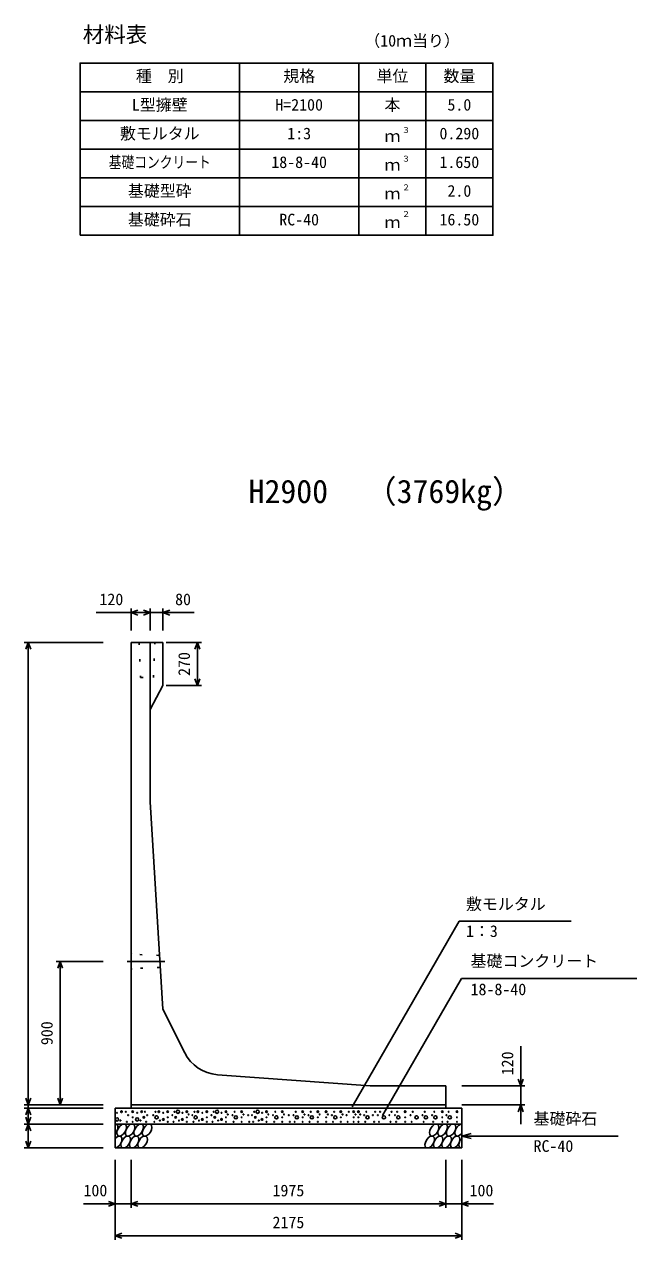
# Model space of a CAD drawing. Units: millimetres, scale not verified. Extents: x -50400 to 50400, y -17820 to 17820.
# Drawn here: x 31167 to 35009, y -8379 to -758 of the extents above; entities that cross this region are included whole.
import ezdxf
from ezdxf.enums import TextEntityAlignment as Align

# ---------------------------------------------------------------- set-up
doc = ezdxf.new("R2010")
doc.units = ezdxf.units.MM
doc.header["$LTSCALE"] = 60
doc.linetypes.add('DOTTED', pattern=[1.75, 0.25, -1.5])
doc.linetypes.add('LONG_DASHED_DOTTED', pattern=[15.25, 12, -1.5, 0.25, -1.5])
for name, color, linetype, lineweight in [('0-0_CENTER', 7, 'LONG_DASHED_DOTTED', 25), ('0-1_DIM', 7, 'Continuous', 25), ('0-3_HATCH', 6, 'Continuous', 25), ('0-4_HYO', 3, 'Continuous', 25), ('0-5_HYO2', 4, 'Continuous', 25), ('0-6_OUTLINE', 1, 'Continuous', 25), ('0-7_OUTLINE2', 4, 'DOTTED', 25), ('0-8_TXT', 7, 'Continuous', 25)]:
    doc.layers.add(name, color=color, linetype=linetype, lineweight=lineweight)
doc.styles.add('ＭＳ ゴシック', font='')
doc.styles.get('ＭＳ ゴシック').set_extended_font_data('MS Gothic')

msp = doc.modelspace()

# ---------------------------------------------------------------- linework, layer by layer
at = {"layer": '0-0_CENTER'}
msp.add_line((31813.39, -6633.77), (32049.03, -6633.77), dxfattribs=at)
at = {"layer": '0-1_DIM'}
for p, q in [((31617.14, -4446.88), (31837, -4446.88)), ((31837, -4421.88), (31837, -4558.77)), ((31957, -4446.88), (31837, -4446.88)), ((31957, -4421.88), (31957, -4558.77)), ((31957, -4446.88), (32037, -4446.88)), ((32037, -4421.88), (32037, -4558.77)), ((32037, -4446.88), (32232.96, -4446.88)), ((31167, -4633.77), (31662, -4633.77)), ((31192, -7533.77), (31192, -4633.77)), ((32278.41, -4633.77), (32056.5, -4633.77)), ((32253.41, -4633.77), (32253.41, -4903.77)), ((32278.41, -4903.77), (32056.5, -4903.77)), ((33224.15, -7545.1), (33895.42, -6382.42)), ((34597.83, -6382.42), (33895.42, -6382.42)), ((31367, -6633.77), (31662, -6633.77)), ((31392, -6633.77), (31392, -7533.77)), ((33413.63, -7599.49), (33909.9, -6739.93)), ((35009.44, -6739.93), (33909.9, -6739.93)), ((34282, -7413.77), (34282, -7166.08)), ((34307, -7413.77), (33912, -7413.77)), ((34282, -7413.77), (34282, -7533.77)), ((31167, -7533.77), (31662, -7533.77)), ((31192, -7533.77), (31192, -7553.77)), ((34307, -7533.77), (33912, -7533.77)), ((34282, -7653.77), (34282, -7533.77)), ((31167, -7553.77), (31662, -7553.77)), ((31192, -7553.77), (31192, -7653.77)), ((31167, -7653.77), (31662, -7653.77)), ((31192, -7653.77), (31192, -7803.77)), ((33912, -7728.77), (33969.96, -7713.25)), ((34892.32, -7728.77), (33912, -7728.77)), ((33912, -7728.77), (33969.96, -7744.3)), ((31167, -7803.77), (31662, -7803.77)), ((31737, -8378.77), (31737, -7878.77)), ((31837, -8178.77), (31837, -7878.77)), ((33812, -8178.77), (33812, -7878.77)), ((33812, -8178.77), (33812, -7878.77)), ((33912, -8378.77), (33912, -7878.77)), ((31537.46, -8153.77), (31737, -8153.77)), ((31837, -8153.77), (31737, -8153.77)), ((33812, -8153.77), (31837, -8153.77)), ((33912, -8153.77), (33812, -8153.77)), ((34111.54, -8153.77), (33912, -8153.77)), ((33912, -8353.77), (31737, -8353.77))]:
    msp.add_line(p, q, dxfattribs=at)
for points in [[(31879.29, -4431.49), (31837, -4446.88), (31879.29, -4462.27)], [(31914.71, -4431.49), (31957, -4446.88), (31914.71, -4462.27)], [(32079.29, -4431.49), (32037, -4446.88), (32079.29, -4462.27)], [(31207.39, -4676.06), (31192, -4633.77), (31176.61, -4676.06)], [(32268.8, -4676.06), (32253.41, -4633.77), (32238.02, -4676.06)], [(32268.8, -4861.49), (32253.41, -4903.77), (32238.02, -4861.49)], [(31407.39, -6676.06), (31392, -6633.77), (31376.61, -6676.06)], [(34266.61, -7371.49), (34282, -7413.77), (34297.39, -7371.49)], [(31207.39, -7491.49), (31192, -7533.77), (31176.61, -7491.49)], [(31407.39, -7491.49), (31392, -7533.77), (31376.61, -7491.49)], [(34266.61, -7576.06), (34282, -7533.77), (34297.39, -7576.06)], [(31207.39, -7596.06), (31192, -7553.77), (31176.61, -7596.06)], [(31207.39, -7611.49), (31192, -7653.77), (31176.61, -7611.49)], [(31207.39, -7696.06), (31192, -7653.77), (31176.61, -7696.06)], [(31207.39, -7761.49), (31192, -7803.77), (31176.61, -7761.49)], [(31694.71, -8138.38), (31737, -8153.77), (31694.71, -8169.17)], [(31879.29, -8138.38), (31837, -8153.77), (31879.29, -8169.17)], [(33769.71, -8138.38), (33812, -8153.77), (33769.71, -8169.17)], [(33954.29, -8138.38), (33912, -8153.77), (33954.29, -8169.17)], [(31779.29, -8338.38), (31737, -8353.77), (31779.29, -8369.17)], [(33869.71, -8338.38), (33912, -8353.77), (33869.71, -8369.17)]]:
    msp.add_lwpolyline(points, dxfattribs=at)
at = {"layer": '0-3_HATCH'}
for centre, radius in [((31748.9, -7624.75), 10), ((31748.9, -7583.6), 2.5), ((31776.94, -7576.6), 5), ((31804.07, -7576.6), 2.5), ((31818.09, -7597.61), 2.5), ((31846.97, -7575.72), 5), ((31846.97, -7611.61), 2.5), ((31875.01, -7624.75), 10), ((31875.01, -7583.6), 2.5), ((31903.04, -7576.6), 5), ((31917.06, -7611.61), 5), ((31924.07, -7576.6), 2.5), ((31938.09, -7597.61), 2.5), ((31975.91, -7597.61), 2.5), ((31996.94, -7611.61), 10), ((31989.93, -7576.6), 2.5), ((32010.96, -7576.6), 5), ((32038.99, -7624.75), 5), ((32038.99, -7583.6), 2.5), ((32067.03, -7575.72), 5), ((32067.03, -7611.61), 2.5), ((32095.91, -7597.61), 2.5), ((32109.93, -7576.6), 2.5), ((32116.94, -7611.61), 5), ((32130.96, -7576.6), 10), ((32158.99, -7624.75), 5), ((32158.99, -7583.6), 2.5), ((32187.03, -7575.72), 5), ((32187.03, -7611.61), 2.5), ((32198.37, -7593.29), 2.5), ((32221.13, -7597.61), 2.5), ((32242.16, -7611.61), 10), ((32235.15, -7576.6), 2.5), ((32256.18, -7576.6), 5), ((32284.22, -7624.75), 5), ((32284.22, -7583.6), 2.5), ((32312.26, -7575.72), 5), ((32312.26, -7611.61), 2.5), ((32341.13, -7597.61), 2.5), ((32355.15, -7576.6), 2.5), ((32362.16, -7611.61), 5), ((32376.18, -7576.6), 10), ((32404.22, -7624.75), 5), ((32404.22, -7583.6), 2.5), ((32432.26, -7575.72), 5), ((32432.26, -7611.61), 2.5), ((32443.6, -7593.29), 2.5), ((32473.06, -7597.61), 2.5), ((32494.09, -7611.61), 10), ((32487.08, -7576.6), 2.5), ((32530.7, -7575.72), 5), ((32530.7, -7611.61), 2.5), ((32542.04, -7593.29), 2.5), ((32571.5, -7597.61), 2.5), ((32595.83, -7597.61), 2.5), ((32609.85, -7576.6), 2.5), ((32616.86, -7611.61), 5), ((32630.88, -7576.6), 10), ((32658.91, -7624.75), 5), ((32658.91, -7583.6), 2.5), ((32686.95, -7575.72), 5), ((32686.95, -7611.61), 2.5), ((32698.29, -7593.29), 2.5), ((32727.75, -7597.61), 2.5), ((32748.78, -7611.61), 10), ((32741.77, -7576.6), 2.5), ((32785.39, -7575.72), 5), ((32785.39, -7611.61), 2.5), ((32796.73, -7593.29), 2.5), ((32826.19, -7597.61), 2.5), ((32856.18, -7597.61), 2.5), ((32877.21, -7611.61), 10), ((32870.2, -7576.6), 2.5), ((32913.82, -7575.72), 5), ((32913.82, -7611.61), 2.5), ((32925.16, -7593.29), 2.5), ((32950.1, -7597.61), 2.5), ((32971.13, -7611.61), 10), ((32964.12, -7576.6), 2.5), ((33008.92, -7575.72), 5), ((33008.92, -7611.61), 2.5), ((33020.26, -7593.29), 2.5), ((33060.8, -7575.72), 5), ((33060.8, -7611.61), 2.5), ((33072.13, -7593.29), 2.5), ((33097.08, -7597.61), 2.5), ((33118.11, -7611.61), 10), ((33111.1, -7576.6), 2.5), ((33152.78, -7575.72), 5), ((33152.78, -7611.61), 2.5), ((33164.12, -7593.29), 2.5), ((33189.07, -7597.61), 2.5), ((33203.09, -7576.6), 2.5), ((33233.84, -7575.72), 5), ((33233.84, -7611.61), 2.5), ((33245.18, -7593.29), 2.5), ((33263.54, -7575.72), 5), ((33263.54, -7611.61), 2.5), ((33274.88, -7593.29), 2.5), ((33299.2, -7597.61), 2.5), ((33320.23, -7611.61), 10), ((33313.22, -7576.6), 2.5), ((33354.47, -7597.61), 2.5), ((33368.49, -7576.6), 2.5), ((33385.35, -7597.61), 2.5), ((33399.37, -7576.6), 2.5), ((33423.25, -7611.61), 10), ((33457.49, -7597.61), 2.5), ((33471.51, -7576.6), 2.5), ((33492.61, -7597.61), 2.5), ((33513.64, -7611.61), 10), ((33506.62, -7576.6), 2.5), ((33556.67, -7575.72), 5), ((33556.67, -7611.61), 2.5), ((33590.42, -7597.61), 2.5), ((33604.44, -7576.6), 2.5), ((33628.32, -7611.61), 10), ((33665.65, -7597.61), 2.5), ((33686.68, -7611.61), 10), ((33679.67, -7576.6), 2.5), ((33725.6, -7597.61), 2.5), ((33746.63, -7611.61), 10), ((33739.61, -7576.6), 2.5), ((33789.66, -7575.72), 5), ((33789.66, -7611.61), 2.5), ((33815.63, -7597.61), 2.5), ((33836.66, -7611.61), 10), ((33829.64, -7576.6), 2.5), ((33881.69, -7575.72), 5), ((33881.69, -7611.61), 2.5), ((31769.93, -7631.75), 2.5), ((31811.08, -7639.63), 2.5), ((31846.97, -7639.63), 2.5), ((31896.03, -7631.75), 2.5), ((31931.08, -7639.63), 2.5), ((31982.92, -7639.63), 2.5), ((32017.97, -7631.75), 2.5), ((32067.03, -7639.63), 2.5), ((32102.92, -7639.63), 2.5), ((32137.97, -7631.75), 2.5), ((32187.03, -7639.63), 2.5), ((32228.14, -7639.63), 2.5), ((32263.19, -7631.75), 2.5), ((32312.26, -7639.63), 2.5), ((32348.14, -7639.63), 2.5), ((32383.19, -7631.75), 2.5), ((32432.26, -7639.63), 2.5), ((32480.07, -7639.63), 2.5), ((32530.7, -7639.63), 2.5), ((32578.51, -7639.63), 2.5), ((32602.84, -7639.63), 2.5), ((32637.89, -7631.75), 2.5), ((32686.95, -7639.63), 2.5), ((32734.76, -7639.63), 2.5), ((32785.39, -7639.63), 2.5), ((32833.2, -7639.63), 2.5), ((32863.19, -7639.63), 2.5), ((32913.82, -7639.63), 2.5), ((32957.11, -7639.63), 2.5), ((33008.92, -7639.63), 2.5), ((33060.8, -7639.63), 2.5), ((33104.09, -7639.63), 2.5), ((33152.78, -7639.63), 2.5), ((33196.08, -7639.63), 2.5), ((33233.84, -7639.63), 2.5), ((33263.54, -7639.63), 2.5), ((33306.21, -7639.63), 2.5), ((33361.48, -7639.63), 2.5), ((33392.36, -7639.63), 2.5), ((33464.5, -7639.63), 2.5), ((33499.62, -7639.63), 2.5), ((33556.67, -7639.63), 2.5), ((33597.43, -7639.63), 2.5), ((33672.66, -7639.63), 2.5), ((33732.61, -7639.63), 2.5), ((33789.66, -7639.63), 2.5), ((33822.64, -7639.63), 2.5), ((33881.69, -7639.63), 2.5)]:
    msp.add_circle(centre, radius, dxfattribs=at)
for centre, start_param, end_param in [((31724.63, -7691.3), 4.385593, 6.6745444), ((33898.14, -7691.3), 0.3357715, 4.4411806), ((31749.96, -7766.29), 3.5111464, 7.548991), ((33923.46, -7766.29), 1.2110787, 3.5658734)]:
    msp.add_ellipse(centre, major_axis=(21.81, 35.31), ratio=0.5792, start_param=start_param, end_param=end_param, dxfattribs=at)
for centre in [(31777.84, -7691.3), (31831.05, -7691.3), (31884.26, -7691.3), (31937.47, -7691.3), (33738.51, -7691.3), (33791.72, -7691.3), (33844.93, -7691.3), (31803.16, -7766.29), (31856.37, -7766.29), (31909.58, -7766.29), (33710.63, -7766.29), (33763.84, -7766.29), (33817.04, -7766.29), (33870.25, -7766.29)]:
    msp.add_ellipse(centre, major_axis=(21.81, 35.31), ratio=0.5792, dxfattribs=at)
at = {"layer": '0-4_HYO'}
for p, q in [((32517, -1000.77), (32517, -2080.77)), ((33267, -1000.77), (33267, -2080.77)), ((33687, -1000.77), (33687, -2080.77)), ((31517, -1180.77), (34107, -1180.77))]:
    msp.add_line(p, q, dxfattribs=at)
msp.add_lwpolyline([(31517, -2080.77), (34107, -2080.77), (34107, -1000.77), (31517, -1000.77)], close=True, dxfattribs=at)
at = {"layer": '0-5_HYO2'}
for p, q in [((31517, -1360.77), (34107, -1360.77)), ((31517, -1540.77), (34107, -1540.77)), ((31517, -1720.77), (34107, -1720.77)), ((31517, -1900.77), (34107, -1900.77))]:
    msp.add_line(p, q, dxfattribs=at)
at = {"layer": '0-6_OUTLINE'}
for p, q in [((31837, -4633.77), (32037, -4633.77)), ((31837, -4633.77), (31837, -7553.77)), ((31957, -4633.77), (31957, -5633.77)), ((32037, -4633.77), (32037, -4903.77)), ((31957, -5053.77), (32037, -4903.77)), ((31957, -5633.77), (32037, -6933.77)), ((32173.39, -7206.55), (32037, -6933.77)), ((33337, -7413.77), (32378.86, -7344.09)), ((33812, -7413.77), (33337, -7413.77)), ((33812, -7553.77), (33812, -7413.77)), ((31837, -7533.77), (33812, -7533.77)), ((33912, -7553.77), (31737, -7553.77)), ((31737, -7553.77), (31737, -7803.77)), ((33912, -7553.77), (33912, -7803.77)), ((33912, -7653.77), (31737, -7653.77)), ((33912, -7803.77), (31737, -7803.77))]:
    msp.add_line(p, q, dxfattribs=at)
msp.add_arc((32397, -7094.75), 250, 206.56505, 265.84036, dxfattribs=at)
at = {"layer": '0-7_OUTLINE2'}
for p, q in [((31887, -4633.77), (31897, -4853.77)), ((31977, -4853.77), (31987, -4633.77)), ((31897, -4853.77), (31977, -4853.77)), ((31842, -6588.77), (31837, -6583.77)), ((32011.22, -6596.27), (31842, -6588.77)), ((32011.22, -6596.27), (32015.92, -6591.27)), ((31842, -6678.77), (31837, -6683.77)), ((32015.84, -6671.27), (31842, -6678.77)), ((32015.84, -6671.27), (32021.15, -6676.27))]:
    msp.add_line(p, q, dxfattribs=at)

# ---------------------------------------------------------------- texts
at = {"layer": '0-1_DIM', "style": 'ＭＳ ゴシック'}
for s, p in [('120', (31638.36, -4421.88)), ('80', (32113.26, -4421.88)), ('敷モルタル', (33938.27, -6332.42)), ('1：3', (33938.27, -6502.54)), ('基礎コンクリート', (33967.15, -6689.93)), ('18-8-40', (33967.15, -6867.56)), ('基礎砕石', (34362.25, -7678.77)), ('RC-40', (34362.25, -7850.15)), ('100', (31538.36, -8128.77)), ('1975', (32724.5, -8128.77)), ('100', (33960.64, -8128.77)), ('2175', (32724.5, -8328.77))]:
    msp.add_text(s, height=73.31, dxfattribs=at).set_placement(p, align=Align.BOTTOM_LEFT)
for s, p in [('270', (32228.41, -4843.77)), ('900', (31367, -7158.77)), ('120', (34257, -7348.13))]:
    msp.add_text(s, height=73.31, rotation=90, dxfattribs=at).set_placement(p, align=Align.BOTTOM_LEFT)
at = {"layer": '0-8_TXT', "style": 'ＭＳ ゴシック'}
for s, height, p in [('材料表', 98.97, (31533.67, -900.77)), ('（10ｍ当り）', 73.31, (33300.33, -919.1)), ('種\u3000別', 73.31, (31867, -1140.77)), ('規格', 73.31, (32792, -1140.77)), ('単位', 73.31, (33377, -1140.77)), ('数量', 73.31, (33797, -1140.77)), ('L型擁壁', 73.31, (31842, -1320.77)), ('本', 73.31, (33427, -1320.77)), ('H=2100', 73.31, (32742, -1320.77)), ('5.0', 73.31, (33822, -1320.77)), ('敷モルタル', 73.31, (31767, -1500.77)), ('1:3', 73.31, (32817, -1500.77)), ('ｍ', 73.31, (33427, -1517.44)), ('３', 36.66, (33536.24, -1450.15)), ('0.290', 73.31, (33772, -1500.77)), ('18-8-40', 73.31, (32717, -1680.77)), ('３', 36.66, (33536.24, -1630.15)), ('1.650', 73.31, (33772, -1680.77)), ('ｍ', 73.31, (33427, -1697.44)), ('基礎型砕', 73.31, (31817, -1860.77)), ('ｍ', 73.31, (33427, -1877.44)), ('２', 36.66, (33536.24, -1810.15)), ('2.0', 73.31, (33822, -1860.77)), ('基礎砕石', 73.31, (31817, -2040.77)), ('RC-40', 73.31, (32767, -2040.77)), ('ｍ', 73.31, (33427, -2057.44)), ('２', 36.66, (33536.24, -1976.82)), ('16.50', 73.31, (33772, -2040.77)), ('H2900', 146.6, (32574.5, -3803.53)), ('（3769kg）', 146.6, (33303.12, -3803.53))]:
    msp.add_text(s, height=height, dxfattribs=at).set_placement(p, align=Align.BOTTOM_LEFT)
at = {"layer": '0-8_TXT', "style": 'ＭＳ ゴシック', "width": 0.8}
msp.add_text('基礎コンクリート', height=73.31, dxfattribs=at).set_placement((31697, -1680.77), align=Align.BOTTOM_LEFT)

doc.saveas('drawing.dxf')
